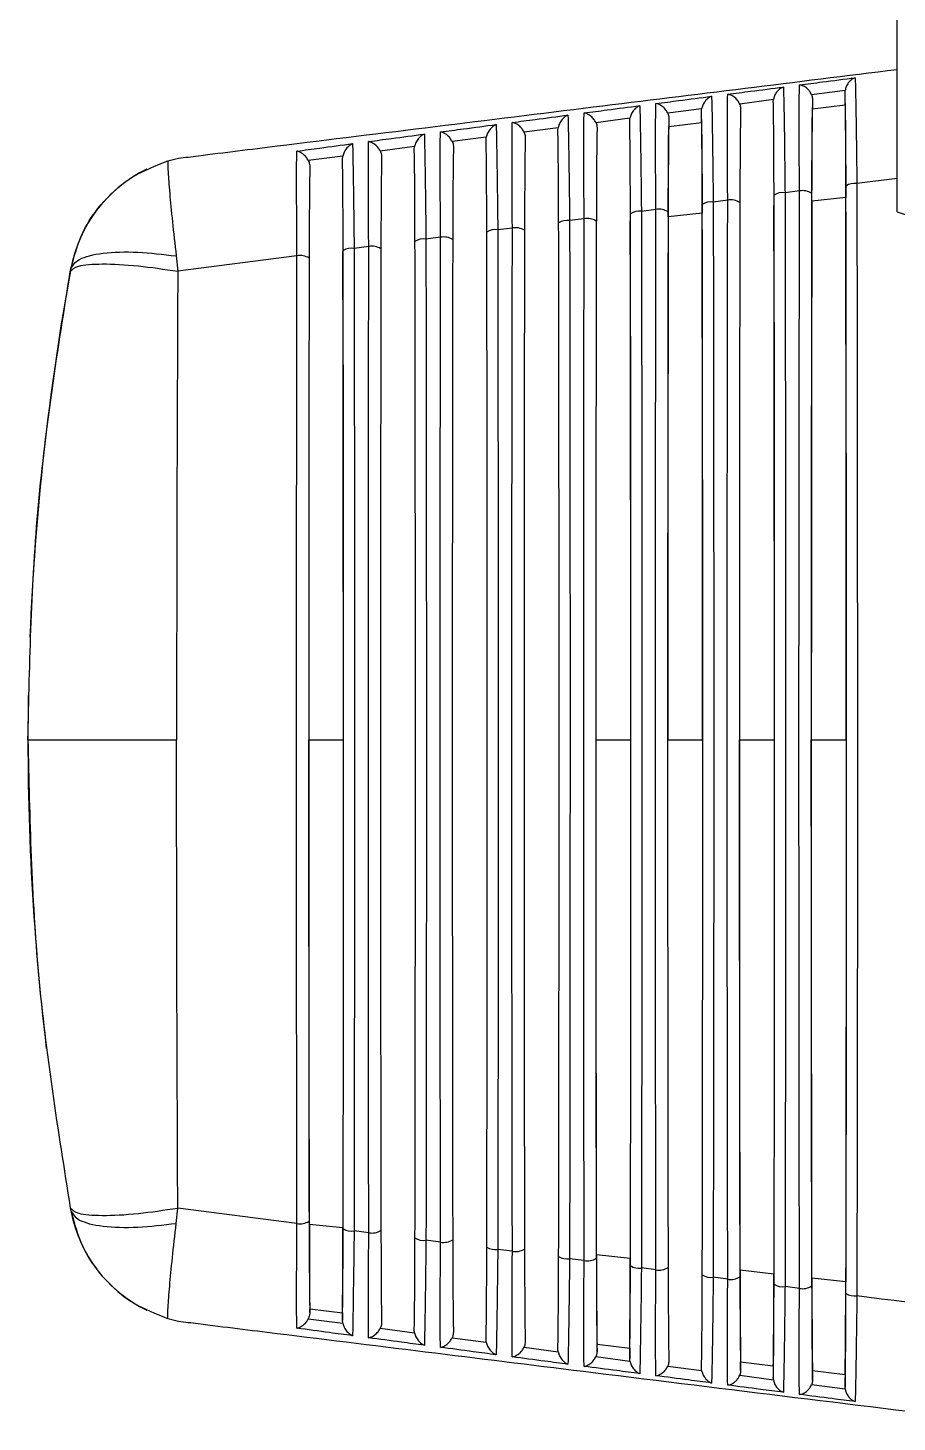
# Model space of a CAD drawing. Extents: x 12.3 to 108.7, y 1.1 to 80.4.
# Drawn here: x 97.484 to 98.234, y 32.187 to 33.391 of the extents above; entities that cross this region are included whole.
import ezdxf

# ---------------------------------------------------------------- set-up
doc = ezdxf.new("R2010")
doc.units = 0
doc.header["$MEASUREMENT"] = 0
doc.layers.add('OBJECT', color=7, linetype='CONTINUOUS')

msp = doc.modelspace()

# ---------------------------------------------------------------- linework, layer by layer
at = {"layer": 'OBJECT'}
for p, q in [((98.2342, 33.2321), (98.2342, 34.3208)), ((98.1274, 33.3291), (98.0983, 33.3253)), ((98.1273, 33.3276), (98.1274, 33.3291)), ((98.1894, 33.3371), (98.1603, 33.3334)), ((98.1611, 33.3294), (98.1611, 33.3212)), ((98.1893, 33.3357), (98.1894, 33.3371)), ((98.1893, 33.3247), (98.1893, 33.3357)), ((98.0654, 33.3211), (98.0362, 33.3173)), ((98.0653, 33.3194), (98.0654, 33.3211)), ((98.0653, 33.3095), (98.0653, 33.3194)), ((98.1611, 33.3212), (98.1893, 33.3247)), ((97.9415, 33.3049), (97.9121, 33.3011)), ((97.9413, 33.3029), (97.9415, 33.3049)), ((98.0035, 33.313), (97.9741, 33.3092)), ((98.0033, 33.3111), (98.0035, 33.313)), ((98.0371, 33.313), (98.0371, 33.306)), ((98.0371, 33.306), (98.0653, 33.3095)), ((97.8795, 33.2968), (97.85, 33.2929)), ((97.8793, 33.2946), (97.8795, 33.2968)), ((97.7556, 33.2804), (97.7258, 33.2765)), ((97.7553, 33.2778), (97.7556, 33.2804)), ((97.8176, 33.2886), (97.7879, 33.2847)), ((97.8173, 33.2862), (97.8176, 33.2886)), ((97.5863, 33.2691), (97.5863, 33.2691)), ((97.6045, 33.2762), (97.6136, 33.2785)), ((98.2342, 33.2611), (98.1994, 33.2567)), ((98.1499, 33.2503), (98.1374, 33.2487)), ((98.1898, 33.2446), (98.1605, 33.2414)), ((98.0259, 33.2343), (98.0134, 33.2326)), ((98.0879, 33.2423), (98.0754, 33.2406)), ((98.2342, 33.2321), (98.2342, 33.2321)), ((97.964, 33.2262), (97.9514, 33.2246)), ((98.0658, 33.231), (98.0366, 33.2278)), ((97.84, 33.2102), (97.8274, 33.2086)), ((97.902, 33.2182), (97.8894, 33.2166)), ((97.778, 33.2022), (97.7653, 33.2006)), ((97.5203, 33.1805), (97.5208, 33.1829)), ((97.6117, 33.1941), (97.6131, 33.1809)), ((97.716, 33.1942), (97.6131, 33.1809)), ((97.7263, 32.7762), (97.7561, 32.7762)), ((97.9742, 32.7762), (98.0042, 32.7762)), ((98.0362, 32.7762), (98.0662, 32.7762)), ((98.0981, 32.7762), (98.1283, 32.7762)), ((98.1601, 32.7762), (98.1903, 32.7762)), ((97.5203, 32.3719), (97.5208, 32.3695)), ((97.6117, 32.3583), (97.6131, 32.3715)), ((97.716, 32.3582), (97.6131, 32.3715)), ((97.7557, 32.3545), (97.7267, 32.3575)), ((97.778, 32.3502), (97.7653, 32.3518)), ((97.84, 32.3422), (97.8274, 32.3438)), ((97.902, 32.3342), (97.8894, 32.3358)), ((97.964, 32.3262), (97.9514, 32.3278)), ((98.0038, 32.3281), (97.9746, 32.3313)), ((98.0259, 32.3182), (98.0134, 32.3198)), ((98.1278, 32.3146), (98.0986, 32.3178)), ((98.0879, 32.3102), (98.0754, 32.3118)), ((98.1499, 32.3021), (98.1374, 32.3038)), ((98.1898, 32.3078), (98.1605, 32.311)), ((97.5863, 32.2833), (97.5863, 32.2833)), ((97.7271, 32.2812), (97.7271, 32.2845)), ((97.7271, 32.2845), (97.7553, 32.281)), ((97.7553, 32.281), (97.7553, 32.2746)), ((97.6045, 32.2762), (97.6136, 32.2739)), ((97.7258, 32.2759), (97.7556, 32.272)), ((97.7879, 32.2677), (97.8176, 32.2638)), ((97.85, 32.2595), (97.8795, 32.2556)), ((97.9121, 32.2513), (97.9415, 32.2475)), ((97.9751, 32.2477), (97.9751, 32.254)), ((97.9751, 32.254), (98.0033, 32.2505)), ((98.0033, 32.2505), (98.0033, 32.2413)), ((97.9741, 32.2432), (98.0035, 32.2394)), ((98.0362, 32.2351), (98.0654, 32.2313)), ((98.0991, 32.2312), (98.0991, 32.2388)), ((98.0991, 32.2388), (98.1273, 32.2353)), ((98.1273, 32.2353), (98.1273, 32.2248)), ((98.0983, 32.2271), (98.1274, 32.2233)), ((98.1611, 32.223), (98.1611, 32.2312)), ((98.1611, 32.2312), (98.1893, 32.2277)), ((98.1893, 32.2277), (98.1893, 32.2167)), ((98.1603, 32.2191), (98.1894, 32.2153))]:
    msp.add_line(p, q, dxfattribs=at)
for centre, radius, start, end in [((97.6388, 33.1612), 0.12, 115.9218, 169.5863), ((98.1973, 33.244), 0.0128, 80.5652, 125.0348), ((98.1353, 33.2358), 0.013, 80.6523, 124.5701), ((98.1525, 33.2359), 0.0146, 57.0153, 100.1324), ((98.0113, 33.2195), 0.0133, 80.8349, 123.6288), ((98.0285, 33.2195), 0.015, 57.9251, 99.9121), ((98.0733, 33.2277), 0.0131, 80.7438, 124.0995), ((98.0905, 33.2277), 0.0148, 57.4689, 100.0231), ((98.2787, 33.3559), 0.1315, 250.2231, 275.9543), ((97.9493, 33.2113), 0.0135, 80.9315, 123.1483), ((97.9665, 33.2113), 0.0152, 58.3855, 99.7987), ((97.8252, 33.195), 0.0138, 81.1286, 122.1812), ((97.8426, 33.1949), 0.0156, 59.3159, 99.5667), ((97.8872, 33.2032), 0.0136, 81.0281, 122.6676), ((97.9045, 33.2031), 0.0154, 58.849, 99.6838), ((97.7632, 33.1868), 0.014, 81.2279, 121.6949), ((97.7806, 33.1867), 0.0158, 59.7893, 99.445), ((99.7337, 32.7762), 2.25, 169.5863, 177.7412), ((97.7186, 33.1784), 0.016, 60.264, 99.3229), ((99.7337, 32.7762), 2.25, 179.0318, 186.8113), ((97.6388, 32.3912), 0.12, 190.4137, 244.0782), ((97.7186, 32.374), 0.016, 260.678, 299.7352), ((97.7632, 32.3656), 0.014, 238.3049, 278.7723), ((97.7806, 32.3658), 0.0158, 260.5552, 300.2109), ((97.8252, 32.3574), 0.0138, 237.8181, 278.872), ((97.8426, 32.3575), 0.0156, 260.433, 300.6844), ((97.8872, 32.3493), 0.0136, 237.3327, 278.9711), ((97.9045, 32.3493), 0.0154, 260.3162, 301.151), ((97.9493, 32.3411), 0.0135, 236.8515, 279.0687), ((97.9665, 32.3411), 0.0152, 260.2011, 301.6147), ((98.0113, 32.3329), 0.0133, 236.372, 279.1648), ((98.0285, 32.3329), 0.015, 260.0874, 302.0755), ((98.0733, 32.3247), 0.0131, 235.9005, 279.2562), ((98.0905, 32.3247), 0.0148, 259.9766, 302.5314), ((98.1353, 32.3166), 0.013, 235.4297, 279.3479), ((98.1525, 32.3165), 0.0146, 259.867, 302.9853), ((98.1973, 32.3084), 0.0128, 234.966, 279.4344)]:
    msp.add_arc(centre, radius, start, end, dxfattribs=at)
for centre, major_axis, start_param, end_param in [((98.1091, 32.7762), (0, 2.2143), 4.498356, 4.926421), ((98.1793, 32.7762), (0, 2.217), 1.356281, 1.785312), ((98.1711, 32.7762), (0, 2.2176), 4.494993, 4.929785), ((98.0553, 32.7762), (0, 2.2105), 1.363019, 1.778574), ((98.0471, 32.7762), (0, 2.2111), 4.501727, 4.923051), ((98.1173, 32.7762), (0, 2.2137), 1.359646, 1.781947), ((97.9231, 32.7762), (0, 2.2046), 4.508493, 4.916285), ((97.9933, 32.7762), (0, 2.2072), 1.366399, 1.775193), ((97.9851, 32.7762), (0, 2.2078), 4.505106, 4.919672), ((97.8693, 32.7762), (0, 2.2007), 1.373185, 1.768407), ((97.8611, 32.7762), (0, 2.2013), 4.511889, 4.912889), ((97.9313, 32.7762), (0, 2.204), 1.369788, 1.771804), ((97.7371, 32.7762), (0, 2.1948), 4.518704, 4.906074), ((97.8073, 32.7762), (0, 2.1975), 1.376591, 1.765002), ((97.7991, 32.7762), (0, 2.1981), 4.515292, 4.909486), ((97.7453, 32.7762), (0, 2.1942), 1.380004, 1.761588)]:
    msp.add_ellipse(centre, major_axis=major_axis, ratio=0.008727, start_param=start_param, end_param=end_param, dxfattribs=at)
for points, knots in [([(97.6136, 33.2785), (97.6193, 33.2792), (97.6477, 33.2828), (97.7671, 33.2975), (97.9683, 33.3224), (98.1467, 33.3444), (98.2342, 33.3552)], [0, 0, 0, 0, 0.027489, 0.137446, 0.577275, 1, 1, 1, 1]), ([(98.0879, 33.3338), (98.0945, 33.3347), (98.1105, 33.3367), (98.1266, 33.3388), (98.136, 33.34)], [0, 0, 0, 0, 0.412526, 1, 1, 1, 1]), ([(98.136, 33.34), (98.136, 33.34), (98.1351, 33.3397), (98.133, 33.3386), (98.1303, 33.3361), (98.1282, 33.3326), (98.1277, 33.3302), (98.1274, 33.3291)], [0, 0, 0, 0, 0.007809, 0.231082, 0.559206, 0.802811, 1, 1, 1, 1]), ([(98.136, 33.34), (98.136, 33.3394), (98.1361, 33.3371), (98.1363, 33.3285), (98.1367, 33.3084), (98.1371, 33.2786), (98.1373, 33.2572), (98.1374, 33.2487)], [0, 0, 0, 0, 0.059495, 0.208459, 0.505892, 0.803608, 1, 1, 1, 1]), ([(98.1499, 33.2503), (98.1499, 33.2567), (98.1497, 33.2763), (98.1496, 33.3055), (98.1497, 33.3284), (98.1498, 33.3384), (98.1499, 33.3412), (98.1499, 33.3418)], [0, 0, 0, 0, 0.148503, 0.448596, 0.748256, 0.940445, 1, 1, 1, 1]), ([(98.1499, 33.3418), (98.1565, 33.3427), (98.1725, 33.3448), (98.1886, 33.3468), (98.198, 33.3481)], [0, 0, 0, 0, 0.412556, 1, 1, 1, 1]), ([(98.1603, 33.3334), (98.1598, 33.3343), (98.1589, 33.3363), (98.1565, 33.339), (98.1534, 33.341), (98.1511, 33.3417), (98.1499, 33.3418), (98.1499, 33.3418)], [0, 0, 0, 0, 0.199303, 0.39708, 0.700904, 0.992028, 1, 1, 1, 1]), ([(98.198, 33.3481), (98.198, 33.348), (98.197, 33.3477), (98.1949, 33.3466), (98.1922, 33.344), (98.1901, 33.3406), (98.1896, 33.3382), (98.1894, 33.3371)], [0, 0, 0, 0, 0.007737, 0.250692, 0.570349, 0.807207, 1, 1, 1, 1]), ([(98.198, 33.3481), (98.198, 33.3474), (98.1981, 33.3452), (98.1983, 33.337), (98.1986, 33.3172), (98.1991, 33.2874), (98.1993, 33.2656), (98.1994, 33.2567)], [0, 0, 0, 0, 0.059775, 0.207161, 0.501412, 0.795934, 1, 1, 1, 1]), ([(98.0259, 33.3257), (98.0325, 33.3266), (98.0485, 33.3287), (98.0646, 33.3308), (98.074, 33.332)], [0, 0, 0, 0, 0.412495, 1, 1, 1, 1]), ([(98.074, 33.332), (98.074, 33.332), (98.0732, 33.3317), (98.0712, 33.3306), (98.0685, 33.3281), (98.0663, 33.3246), (98.0657, 33.3222), (98.0654, 33.3211)], [0, 0, 0, 0, 0.0078841, 0.210619, 0.5474575, 0.7981644, 1, 1, 1, 1]), ([(98.074, 33.332), (98.074, 33.3313), (98.0741, 33.3289), (98.0743, 33.32), (98.0747, 33.2995), (98.0751, 33.2697), (98.0753, 33.2487), (98.0754, 33.2406)], [0, 0, 0, 0, 0.059218, 0.209832, 0.510595, 0.811653, 1, 1, 1, 1]), ([(98.0879, 33.2423), (98.0879, 33.2487), (98.0877, 33.2683), (98.0876, 33.2976), (98.0877, 33.3203), (98.0878, 33.3303), (98.0879, 33.3331), (98.0879, 33.3338)], [0, 0, 0, 0, 0.150136, 0.4535308, 0.7564878, 0.9407209, 1, 1, 1, 1]), ([(98.0983, 33.3253), (98.0978, 33.3263), (98.0967, 33.3285), (98.0939, 33.3313), (98.0909, 33.3331), (98.0888, 33.3337), (98.0879, 33.3338), (98.0879, 33.3338)], [0, 0, 0, 0, 0.2034763, 0.4500589, 0.7730959, 0.9919469, 1, 1, 1, 1]), ([(98.1279, 33.2465), (98.1279, 33.2584), (98.1278, 33.2821), (98.1276, 33.3115), (98.1274, 33.3221), (98.1273, 33.3276)], [0, 0, 0, 0, 0.328087, 0.656253, 1, 1, 1, 1]), ([(98.1603, 33.3334), (98.1607, 33.3323), (98.161, 33.3309), (98.1611, 33.3296), (98.1611, 33.3294)], [0, 0, 0, 0, 0.843632, 1, 1, 1, 1]), ([(98.1611, 33.3294), (98.161, 33.3243), (98.1608, 33.3142), (98.1605, 33.2853), (98.1605, 33.2608), (98.1604, 33.2481)], [0, 0, 0, 0, 0.324373, 0.64869, 1, 1, 1, 1]), ([(98.19, 33.2545), (98.1899, 33.2663), (98.1899, 33.29), (98.1896, 33.3197), (98.1894, 33.3303), (98.1893, 33.3357)], [0, 0, 0, 0, 0.3242068, 0.6484903, 1, 1, 1, 1]), ([(97.9019, 33.3094), (97.9085, 33.3103), (97.9245, 33.3124), (97.9406, 33.3145), (97.95, 33.3158)], [0, 0, 0, 0, 0.412434, 1, 1, 1, 1]), ([(97.95, 33.3158), (97.95, 33.3157), (97.9493, 33.3155), (97.9475, 33.3145), (97.9448, 33.3121), (97.9425, 33.3086), (97.9418, 33.3061), (97.9415, 33.3049)], [0, 0, 0, 0, 0.008031, 0.167024, 0.522006, 0.788056, 1, 1, 1, 1]), ([(97.95, 33.3158), (97.95, 33.315), (97.9501, 33.3123), (97.9503, 33.3028), (97.9507, 33.2815), (97.9511, 33.252), (97.9513, 33.2318), (97.9514, 33.2246)], [0, 0, 0, 0, 0.058671, 0.212823, 0.520728, 0.828954, 1, 1, 1, 1]), ([(97.964, 33.2262), (97.9639, 33.2327), (97.9638, 33.2523), (97.9636, 33.2818), (97.9637, 33.3041), (97.9638, 33.314), (97.9639, 33.3168), (97.9639, 33.3176)], [0, 0, 0, 0, 0.1536345, 0.4641056, 0.7741284, 0.9412657, 1, 1, 1, 1]), ([(97.9639, 33.3176), (97.9705, 33.3185), (97.9865, 33.3206), (98.0026, 33.3227), (98.012, 33.3239)], [0, 0, 0, 0, 0.4124618, 1, 1, 1, 1]), ([(97.9741, 33.3092), (97.9736, 33.3102), (97.9724, 33.3124), (97.9696, 33.3152), (97.9666, 33.3169), (97.9646, 33.3175), (97.9639, 33.3176), (97.9639, 33.3176)], [0, 0, 0, 0, 0.211701, 0.471298, 0.809149, 0.991764, 1, 1, 1, 1]), ([(98.012, 33.3239), (98.012, 33.3239), (98.0113, 33.3236), (98.0093, 33.3226), (98.0067, 33.3201), (98.0044, 33.3166), (98.0038, 33.3141), (98.0035, 33.313)], [0, 0, 0, 0, 0.007962, 0.189281, 0.535071, 0.793256, 1, 1, 1, 1]), ([(98.012, 33.3239), (98.012, 33.3232), (98.0121, 33.3206), (98.0123, 33.3114), (98.0127, 33.2905), (98.0131, 33.2609), (98.0133, 33.2403), (98.0134, 33.2326)], [0, 0, 0, 0, 0.058943, 0.2112845, 0.5155345, 0.8200924, 1, 1, 1, 1]), ([(98.0259, 33.2343), (98.0259, 33.2407), (98.0257, 33.2603), (98.0256, 33.2897), (98.0257, 33.3122), (98.0258, 33.3221), (98.0259, 33.325), (98.0259, 33.3257)], [0, 0, 0, 0, 0.1518444, 0.4586955, 0.7651034, 0.9409948, 1, 1, 1, 1]), ([(98.0362, 33.3173), (98.0357, 33.3183), (98.0346, 33.3205), (98.0317, 33.3233), (98.0288, 33.325), (98.0267, 33.3256), (98.0259, 33.3257), (98.0259, 33.3257)], [0, 0, 0, 0, 0.207491, 0.46044, 0.790796, 0.991839, 1, 1, 1, 1]), ([(98.0362, 33.3173), (98.0362, 33.3173), (98.0367, 33.3161), (98.037, 33.3147), (98.0371, 33.3132), (98.0371, 33.313)], [0, 0, 0, 0, 0.022484, 0.82809, 1, 1, 1, 1]), ([(98.0659, 33.2386), (98.0659, 33.2504), (98.0658, 33.2741), (98.0656, 33.3033), (98.0654, 33.314), (98.0653, 33.3194)], [0, 0, 0, 0, 0.3321674, 0.6644137, 1, 1, 1, 1]), ([(98.0983, 33.3253), (98.0986, 33.3242), (98.099, 33.3228), (98.0991, 33.3214), (98.0991, 33.3212)], [0, 0, 0, 0, 0.835979, 1, 1, 1, 1]), ([(98.0991, 33.3212), (98.099, 33.316), (98.0988, 33.3055), (98.0985, 33.2765), (98.0985, 33.2525), (98.0984, 33.2402)], [0, 0, 0, 0, 0.328437, 0.656814, 1, 1, 1, 1]), ([(98.1605, 33.2414), (98.1606, 33.2543), (98.1607, 33.2802), (98.1609, 33.3066), (98.161, 33.3175), (98.1611, 33.3212)], [0, 0, 0, 0, 0.396562, 0.793191, 1, 1, 1, 1]), ([(98.1893, 33.3247), (98.1894, 33.3172), (98.1896, 33.3021), (98.1898, 33.272), (98.1898, 33.2519), (98.1898, 33.2446)], [0, 0, 0, 0, 0.390004, 0.779955, 1, 1, 1, 1]), ([(97.8399, 33.3012), (97.8465, 33.3021), (97.8625, 33.3042), (97.8786, 33.3063), (97.888, 33.3076)], [0, 0, 0, 0, 0.412392, 1, 1, 1, 1]), ([(97.888, 33.3076), (97.888, 33.3076), (97.8874, 33.3073), (97.8856, 33.3064), (97.883, 33.3041), (97.8806, 33.3005), (97.8799, 33.2979), (97.8795, 33.2968)], [0, 0, 0, 0, 0.008117, 0.143857, 0.508242, 0.782556, 1, 1, 1, 1]), ([(97.888, 33.3076), (97.888, 33.3068), (97.8881, 33.304), (97.8883, 33.2942), (97.8887, 33.2724), (97.8891, 33.243), (97.8893, 33.2233), (97.8894, 33.2166)], [0, 0, 0, 0, 0.058402, 0.214452, 0.526193, 0.838268, 1, 1, 1, 1]), ([(97.902, 33.2182), (97.9019, 33.2247), (97.9018, 33.2443), (97.9017, 33.2739), (97.9017, 33.2959), (97.9018, 33.3058), (97.9019, 33.3086), (97.9019, 33.3094)], [0, 0, 0, 0, 0.155511, 0.469778, 0.783591, 0.941534, 1, 1, 1, 1]), ([(97.9121, 33.3011), (97.9115, 33.3021), (97.9103, 33.3043), (97.9074, 33.3071), (97.9045, 33.3088), (97.9026, 33.3093), (97.9019, 33.3094), (97.9019, 33.3094)], [0, 0, 0, 0, 0.216114, 0.482657, 0.828141, 0.99166, 1, 1, 1, 1]), ([(97.9741, 33.3092), (97.9742, 33.3091), (97.9747, 33.308), (97.975, 33.3065), (97.9751, 33.305), (97.9751, 33.3047)], [0, 0, 0, 0, 0.04393, 0.819917, 1, 1, 1, 1]), ([(97.9751, 33.3047), (97.975, 33.2991), (97.9748, 33.2879), (97.9746, 33.2588), (97.9745, 33.2356), (97.9745, 33.2242)], [0, 0, 0, 0, 0.337221, 0.67438, 1, 1, 1, 1]), ([(98.0039, 33.2306), (98.0039, 33.2424), (98.0038, 33.2662), (98.0036, 33.295), (98.0034, 33.3058), (98.0033, 33.3111)], [0, 0, 0, 0, 0.336461, 0.673003, 1, 1, 1, 1]), ([(98.0371, 33.313), (98.037, 33.3075), (98.0368, 33.2967), (98.0366, 33.2677), (98.0365, 33.244), (98.0365, 33.2322)], [0, 0, 0, 0, 0.332714, 0.665366, 1, 1, 1, 1]), ([(98.0366, 33.2278), (98.0366, 33.2428), (98.0367, 33.2708), (98.0369, 33.2949), (98.037, 33.3041), (98.0371, 33.306)], [0, 0, 0, 0, 0.477916, 0.890823, 1, 1, 1, 1]), ([(98.0653, 33.3095), (98.0654, 33.3015), (98.0656, 33.2856), (98.0658, 33.256), (98.0658, 33.237), (98.0658, 33.231)], [0, 0, 0, 0, 0.4055422, 0.8110281, 1, 1, 1, 1]), ([(97.778, 33.2022), (97.7779, 33.2087), (97.7778, 33.2284), (97.7777, 33.258), (97.7777, 33.2796), (97.7778, 33.2894), (97.7779, 33.2921), (97.7779, 33.293)], [0, 0, 0, 0, 0.1595513, 0.4819901, 0.8039617, 0.9420606, 1, 1, 1, 1]), ([(97.7779, 33.293), (97.7845, 33.2938), (97.8005, 33.296), (97.8166, 33.2981), (97.826, 33.2994)], [0, 0, 0, 0, 0.412358, 1, 1, 1, 1]), ([(97.7879, 33.2847), (97.7873, 33.2857), (97.786, 33.288), (97.783, 33.2908), (97.7802, 33.2923), (97.7784, 33.2928), (97.7779, 33.2929), (97.7779, 33.293)], [0, 0, 0, 0, 0.22564, 0.506978, 0.868217, 0.991449, 1, 1, 1, 1]), ([(97.826, 33.2994), (97.826, 33.2993), (97.8255, 33.2991), (97.8238, 33.2982), (97.8212, 33.296), (97.8187, 33.2924), (97.8179, 33.2898), (97.8176, 33.2886)], [0, 0, 0, 0, 0.008193, 0.119696, 0.493714, 0.776729, 1, 1, 1, 1]), ([(97.826, 33.2994), (97.826, 33.2986), (97.8261, 33.2956), (97.8263, 33.2855), (97.8267, 33.2633), (97.8271, 33.2341), (97.8273, 33.2148), (97.8274, 33.2086)], [0, 0, 0, 0, 0.058136, 0.216179, 0.531949, 0.848067, 1, 1, 1, 1]), ([(97.84, 33.2102), (97.8399, 33.2167), (97.8398, 33.2363), (97.8397, 33.2659), (97.8397, 33.2878), (97.8398, 33.2976), (97.8399, 33.3004), (97.8399, 33.3012)], [0, 0, 0, 0, 0.157481, 0.475733, 0.793524, 0.941799, 1, 1, 1, 1]), ([(97.85, 33.2929), (97.8494, 33.2939), (97.8482, 33.2962), (97.8452, 33.299), (97.8423, 33.3006), (97.8405, 33.3011), (97.8399, 33.3012), (97.8399, 33.3012)], [0, 0, 0, 0, 0.220765, 0.494537, 0.847828, 0.991563, 1, 1, 1, 1]), ([(97.85, 33.2929), (97.8501, 33.2928), (97.8506, 33.2916), (97.851, 33.2899), (97.8511, 33.2884), (97.8511, 33.2881)], [0, 0, 0, 0, 0.081353, 0.802652, 1, 1, 1, 1]), ([(97.8799, 33.2146), (97.8799, 33.2265), (97.8798, 33.2503), (97.8796, 33.2785), (97.8794, 33.2894), (97.8793, 33.2946)], [0, 0, 0, 0, 0.345761, 0.691605, 1, 1, 1, 1]), ([(97.9121, 33.3011), (97.9121, 33.301), (97.9126, 33.2998), (97.913, 33.2982), (97.9131, 33.2967), (97.9131, 33.2964)], [0, 0, 0, 0, 0.0635156, 0.8114441, 1, 1, 1, 1]), ([(97.9131, 33.2964), (97.913, 33.2906), (97.9128, 33.279), (97.9126, 33.2499), (97.9125, 33.2272), (97.9125, 33.2162)], [0, 0, 0, 0, 0.341979, 0.683892, 1, 1, 1, 1]), ([(97.9419, 33.2226), (97.9419, 33.2345), (97.9418, 33.2583), (97.9416, 33.2868), (97.9414, 33.2976), (97.9413, 33.3029)], [0, 0, 0, 0, 0.340986, 0.682054, 1, 1, 1, 1]), ([(97.716, 33.1942), (97.716, 33.2007), (97.7158, 33.2204), (97.7157, 33.2501), (97.7157, 33.2714), (97.7158, 33.2811), (97.7159, 33.2838), (97.7159, 33.2847)], [0, 0, 0, 0, 0.161729, 0.488573, 0.814943, 0.942319, 1, 1, 1, 1]), ([(97.7159, 33.2847), (97.7225, 33.2855), (97.7385, 33.2877), (97.7546, 33.2898), (97.764, 33.2911)], [0, 0, 0, 0, 0.4123186, 1, 1, 1, 1]), ([(97.7258, 33.2765), (97.7252, 33.2775), (97.7239, 33.2798), (97.7207, 33.2826), (97.718, 33.2841), (97.7163, 33.2846), (97.7159, 33.2846), (97.7159, 33.2847)], [0, 0, 0, 0, 0.23692, 0.528795, 0.900001, 0.991343, 1, 1, 1, 1]), ([(97.764, 33.2911), (97.764, 33.2911), (97.7636, 33.2909), (97.762, 33.29), (97.7594, 33.2879), (97.7568, 33.2842), (97.756, 33.2816), (97.7556, 33.2804)], [0, 0, 0, 0, 0.008287, 0.094548, 0.478401, 0.770548, 1, 1, 1, 1]), ([(97.764, 33.2911), (97.764, 33.2903), (97.7641, 33.2872), (97.7643, 33.2768), (97.7647, 33.2542), (97.7651, 33.2251), (97.7653, 33.2063), (97.7653, 33.2006)], [0, 0, 0, 0, 0.057873, 0.218011, 0.538018, 0.858388, 1, 1, 1, 1]), ([(97.7879, 33.2847), (97.788, 33.2846), (97.7886, 33.2833), (97.789, 33.2816), (97.7891, 33.28), (97.7891, 33.2796)], [0, 0, 0, 0, 0.097629, 0.793538, 1, 1, 1, 1]), ([(97.7891, 33.2796), (97.789, 33.2735), (97.7888, 33.2611), (97.7886, 33.232), (97.7885, 33.2102), (97.7885, 33.2003)], [0, 0, 0, 0, 0.352325, 0.704581, 1, 1, 1, 1]), ([(97.8179, 33.2066), (97.8178, 33.2186), (97.8178, 33.2424), (97.8176, 33.2703), (97.8174, 33.2812), (97.8173, 33.2862)], [0, 0, 0, 0, 0.350806, 0.701696, 1, 1, 1, 1]), ([(97.8511, 33.2881), (97.851, 33.282), (97.8508, 33.27), (97.8506, 33.241), (97.8505, 33.2187), (97.8505, 33.2083)], [0, 0, 0, 0, 0.347005, 0.693943, 1, 1, 1, 1]), ([(97.5208, 33.1829), (97.5236, 33.1936), (97.5293, 33.2149), (97.5485, 33.2422), (97.5736, 33.2643), (97.5942, 33.2722), (97.6045, 33.2762)], [0, 0, 0, 0, 0.250001, 0.5, 0.750001, 1, 1, 1, 1]), ([(97.6045, 33.2762), (97.6045, 33.2735), (97.6045, 33.268), (97.606, 33.2493), (97.6083, 33.2246), (97.6106, 33.2042), (97.6117, 33.1941)], [0, 0, 0, 0, 0.25, 0.4999998, 0.75, 1, 1, 1, 1]), ([(97.7258, 33.2765), (97.7259, 33.2763), (97.7265, 33.275), (97.727, 33.2732), (97.7271, 33.2716), (97.7271, 33.2712)], [0, 0, 0, 0, 0.112363, 0.784071, 1, 1, 1, 1]), ([(97.7271, 33.2712), (97.727, 33.2648), (97.7268, 33.252), (97.7266, 33.2231), (97.7266, 33.2017), (97.7265, 33.1923)], [0, 0, 0, 0, 0.357964, 0.715856, 1, 1, 1, 1]), ([(97.7559, 33.1987), (97.7558, 33.2106), (97.7558, 33.2344), (97.7556, 33.262), (97.7554, 33.2729), (97.7553, 33.2778)], [0, 0, 0, 0, 0.356145, 0.712376, 1, 1, 1, 1]), ([(98.1994, 33.2567), (98.1995, 33.2501), (98.1995, 33.2176), (98.1997, 33.0798), (98.1999, 32.8554), (98.1999, 32.5651), (98.1996, 32.3855), (98.1994, 32.2957)], [0, 0, 0, 0, 0.020664, 0.103331, 0.434809, 0.717404, 1, 1, 1, 1]), ([(98.1374, 33.2487), (98.1374, 33.2421), (98.1375, 33.2095), (98.1377, 33.0717), (98.1379, 32.8499), (98.1378, 32.5652), (98.1376, 32.3909), (98.1374, 32.3038)], [0, 0, 0, 0, 0.021019, 0.105106, 0.44228, 0.72114, 1, 1, 1, 1]), ([(98.1499, 32.3021), (98.1499, 32.3087), (98.1498, 32.3413), (98.1496, 32.4791), (98.1494, 32.7014), (98.1495, 32.9872), (98.1498, 33.1626), (98.1499, 33.2503)], [0, 0, 0, 0, 0.020947, 0.104745, 0.44076, 0.72038, 1, 1, 1, 1]), ([(98.1903, 32.7762), (98.1903, 32.855), (98.1902, 33.0125), (98.19, 33.1673), (98.1898, 33.2446)], [0, 0, 0, 0, 0.500491, 1, 1, 1, 1]), ([(98.0134, 33.2326), (98.0134, 33.2261), (98.0135, 33.1935), (98.0137, 33.0554), (98.0139, 32.8389), (98.0138, 32.5653), (98.0135, 32.4016), (98.0134, 32.3198)], [0, 0, 0, 0, 0.021766, 0.108843, 0.45801, 0.729005, 1, 1, 1, 1]), ([(98.0259, 32.3182), (98.0259, 32.3247), (98.0259, 32.3573), (98.0256, 32.4954), (98.0255, 32.7124), (98.0256, 32.9871), (98.0258, 33.1519), (98.0259, 33.2343)], [0, 0, 0, 0, 0.021688, 0.108455, 0.456373, 0.728187, 1, 1, 1, 1]), ([(98.0754, 33.2406), (98.0754, 33.2341), (98.0755, 33.2015), (98.0757, 33.0635), (98.0759, 32.8444), (98.0758, 32.5652), (98.0755, 32.3963), (98.0754, 32.3118)], [0, 0, 0, 0, 0.0213859, 0.1069424, 0.450009, 0.7250045, 1, 1, 1, 1]), ([(98.0879, 32.3102), (98.0879, 32.3167), (98.0879, 32.3493), (98.0876, 32.4872), (98.0875, 32.7069), (98.0875, 32.9872), (98.0878, 33.1572), (98.0879, 33.2423)], [0, 0, 0, 0, 0.021311, 0.1065681, 0.4484322, 0.7242161, 1, 1, 1, 1]), ([(98.1283, 32.7762), (98.1282, 32.8354), (98.1282, 32.9905), (98.128, 33.1433), (98.1278, 33.2378)], [0, 0, 0, 0, 0.38188, 1, 1, 1, 1]), ([(98.1605, 33.2414), (98.1604, 33.1481), (98.1602, 32.9942), (98.1601, 32.8378), (98.1601, 32.7762)], [0, 0, 0, 0, 0.605766, 1, 1, 1, 1]), ([(97.9514, 33.2246), (97.9514, 33.2181), (97.9515, 33.1854), (97.9517, 33.0473), (97.9518, 32.8334), (97.9517, 32.5653), (97.9515, 32.407), (97.9514, 32.3278)], [0, 0, 0, 0, 0.02216, 0.110812, 0.466297, 0.733148, 1, 1, 1, 1]), ([(97.964, 32.3262), (97.9639, 32.3327), (97.9639, 32.3654), (97.9637, 32.5035), (97.9635, 32.7179), (97.9636, 32.9871), (97.9638, 33.1465), (97.964, 33.2262)], [0, 0, 0, 0, 0.022079, 0.110408, 0.464597, 0.732298, 1, 1, 1, 1]), ([(98.0042, 32.7762), (98.0042, 32.8354), (98.0042, 32.9859), (98.0039, 33.1342), (98.0038, 33.2243)], [0, 0, 0, 0, 0.393082, 1, 1, 1, 1]), ([(98.0366, 33.2278), (98.0364, 33.1344), (98.0362, 32.9849), (98.0362, 32.8332), (98.0362, 32.7762)], [0, 0, 0, 0, 0.6243637, 1, 1, 1, 1]), ([(98.0662, 32.7762), (98.0662, 32.8354), (98.0662, 32.9882), (98.066, 33.1387), (98.0658, 33.231)], [0, 0, 0, 0, 0.387367, 1, 1, 1, 1]), ([(97.8274, 33.2086), (97.8274, 33.2021), (97.8274, 33.1693), (97.8276, 33.031), (97.8278, 32.8224), (97.8277, 32.5654), (97.8275, 32.4177), (97.8274, 32.3438)], [0, 0, 0, 0, 0.0229908, 0.1149684, 0.4837931, 0.7418965, 1, 1, 1, 1]), ([(97.84, 32.3422), (97.84, 32.3487), (97.8399, 32.3814), (97.8397, 32.5197), (97.8396, 32.7289), (97.8397, 32.987), (97.8399, 33.1358), (97.84, 33.2102)], [0, 0, 0, 0, 0.022904, 0.114532, 0.481956, 0.740978, 1, 1, 1, 1]), ([(97.8894, 33.2166), (97.8894, 33.2101), (97.8894, 33.1774), (97.8896, 33.0392), (97.8898, 32.8279), (97.8897, 32.5654), (97.8895, 32.4123), (97.8894, 32.3358)], [0, 0, 0, 0, 0.022568, 0.112852, 0.474885, 0.737443, 1, 1, 1, 1]), ([(97.902, 32.3342), (97.902, 32.3407), (97.9019, 32.3734), (97.9017, 32.5116), (97.9015, 32.7234), (97.9016, 32.9871), (97.9019, 33.1412), (97.902, 33.2182)], [0, 0, 0, 0, 0.022484, 0.112433, 0.473119, 0.73656, 1, 1, 1, 1]), ([(97.5208, 33.1829), (97.5225, 33.1859), (97.5261, 33.192), (97.5472, 33.1971), (97.577, 33.1982), (97.6004, 33.1954), (97.6117, 33.1941)], [0, 0, 0, 0, 0.241561, 0.500001, 0.75844, 1, 1, 1, 1]), ([(97.7561, 32.7762), (97.7561, 32.8355), (97.756, 32.977), (97.7558, 33.1167), (97.7557, 33.198)], [0, 0, 0, 0, 0.418548, 1, 1, 1, 1]), ([(97.7653, 33.2006), (97.7653, 33.194), (97.7654, 33.1613), (97.7656, 33.0229), (97.7657, 32.817), (97.7656, 32.5654), (97.7654, 32.423), (97.7653, 32.3518)], [0, 0, 0, 0, 0.02343, 0.117165, 0.493038, 0.746519, 1, 1, 1, 1]), ([(97.778, 32.3502), (97.778, 32.3567), (97.7779, 32.3895), (97.7777, 32.5278), (97.7776, 32.7343), (97.7777, 32.987), (97.7779, 33.1305), (97.778, 33.2022)], [0, 0, 0, 0, 0.023339, 0.116711, 0.491126, 0.745563, 1, 1, 1, 1]), ([(97.5203, 33.1805), (97.5219, 33.1823), (97.5252, 33.186), (97.5466, 33.1877), (97.5773, 33.1862), (97.6014, 33.1826), (97.6131, 33.1809)], [0, 0, 0, 0, 0.2411698, 0.5, 0.7588318, 1, 1, 1, 1]), ([(97.716, 32.3582), (97.716, 32.3648), (97.7159, 32.3975), (97.7157, 32.536), (97.7156, 32.7398), (97.7157, 32.9869), (97.7159, 33.1251), (97.716, 33.1942)], [0, 0, 0, 0, 0.023792, 0.118973, 0.500647, 0.750324, 1, 1, 1, 1]), ([(97.4837, 32.7762), (97.4852, 32.844), (97.4883, 32.9796), (97.5096, 33.1135), (97.5203, 33.1805)], [0, 0, 0, 0, 0.5, 1, 1, 1, 1]), ([(97.6131, 33.1809), (97.6128, 33.1144), (97.6122, 32.9803), (97.6121, 32.8446), (97.6121, 32.7762)], [0, 0, 0, 0, 0.496376, 1, 1, 1, 1]), ([(97.4837, 32.7762), (97.4852, 32.7084), (97.4883, 32.5728), (97.5096, 32.4389), (97.5203, 32.3719)], [0, 0, 0, 0, 0.5, 1, 1, 1, 1]), ([(97.4837, 32.7762), (97.4855, 32.7762), (97.4891, 32.7762), (97.5186, 32.7762), (97.5616, 32.7762), (97.5957, 32.7762), (97.6121, 32.7762)], [0, 0, 0, 0, 0.240772, 0.499999, 0.759226, 1, 1, 1, 1]), ([(97.6131, 32.3715), (97.6128, 32.438), (97.6122, 32.5721), (97.6121, 32.7078), (97.6121, 32.7762)], [0, 0, 0, 0, 0.496376, 1, 1, 1, 1]), ([(97.7267, 32.3575), (97.7266, 32.4352), (97.7264, 32.5739), (97.7263, 32.7145), (97.7263, 32.7762)], [0, 0, 0, 0, 0.560761, 1, 1, 1, 1]), ([(97.9746, 32.3313), (97.9745, 32.4248), (97.9742, 32.5722), (97.9742, 32.7216), (97.9742, 32.7762)], [0, 0, 0, 0, 0.634567, 1, 1, 1, 1]), ([(98.0986, 32.3178), (98.0984, 32.4111), (98.0982, 32.5629), (98.0982, 32.7169), (98.0981, 32.7762)], [0, 0, 0, 0, 0.61478, 1, 1, 1, 1]), ([(98.1605, 32.311), (98.1604, 32.4043), (98.1602, 32.5583), (98.1601, 32.7146), (98.1601, 32.7762)], [0, 0, 0, 0, 0.6057656, 1, 1, 1, 1]), ([(98.1903, 32.7762), (98.1903, 32.6974), (98.1902, 32.5399), (98.19, 32.3851), (98.1898, 32.3078)], [0, 0, 0, 0, 0.500491, 1, 1, 1, 1]), ([(97.5203, 32.3719), (97.5219, 32.3701), (97.5252, 32.3664), (97.5466, 32.3647), (97.5773, 32.3662), (97.6014, 32.3698), (97.6131, 32.3715)], [0, 0, 0, 0, 0.2411698, 0.5, 0.7588318, 1, 1, 1, 1]), ([(97.5208, 32.3695), (97.5225, 32.3665), (97.5261, 32.3604), (97.5472, 32.3553), (97.577, 32.3542), (97.6004, 32.357), (97.6117, 32.3583)], [0, 0, 0, 0, 0.241561, 0.500001, 0.75844, 1, 1, 1, 1]), ([(97.5208, 32.3695), (97.5236, 32.3588), (97.5293, 32.3375), (97.5485, 32.3102), (97.5736, 32.2882), (97.5942, 32.2802), (97.6045, 32.2762)], [0, 0, 0, 0, 0.250001, 0.5, 0.750001, 1, 1, 1, 1]), ([(97.6045, 32.2762), (97.6045, 32.2789), (97.6045, 32.2844), (97.606, 32.3031), (97.6083, 32.3278), (97.6106, 32.3482), (97.6117, 32.3583)], [0, 0, 0, 0, 0.25, 0.4999998, 0.75, 1, 1, 1, 1]), ([(97.7159, 32.2678), (97.7159, 32.2686), (97.7158, 32.2718), (97.7157, 32.2825), (97.7157, 32.3055), (97.7158, 32.3345), (97.716, 32.3529), (97.716, 32.3582)], [0, 0, 0, 0, 0.0576776, 0.2194138, 0.5433769, 0.8677647, 1, 1, 1, 1]), ([(97.7265, 32.3601), (97.7266, 32.3481), (97.7266, 32.3242), (97.7268, 32.2969), (97.727, 32.286), (97.7271, 32.2812)], [0, 0, 0, 0, 0.361189, 0.722456, 1, 1, 1, 1]), ([(97.7267, 32.3575), (97.7267, 32.3463), (97.7268, 32.3222), (97.7269, 32.2982), (97.727, 32.2871), (97.7271, 32.2845)], [0, 0, 0, 0, 0.393565, 0.855353, 1, 1, 1, 1]), ([(97.7553, 32.281), (97.7554, 32.29), (97.7556, 32.3081), (97.7557, 32.336), (97.7557, 32.3518), (97.7557, 32.3545)], [0, 0, 0, 0, 0.4538257, 0.907587, 1, 1, 1, 1]), ([(97.7553, 32.2746), (97.7554, 32.2808), (97.7556, 32.2932), (97.7558, 32.3222), (97.7558, 32.3439), (97.7559, 32.3538)], [0, 0, 0, 0, 0.352894, 0.705727, 1, 1, 1, 1]), ([(97.7653, 32.3518), (97.7653, 32.3453), (97.765, 32.3257), (97.7646, 32.2961), (97.7643, 32.2746), (97.7641, 32.2649), (97.764, 32.2621), (97.764, 32.2613)], [0, 0, 0, 0, 0.1601304, 0.4830007, 0.8053633, 0.9421235, 1, 1, 1, 1]), ([(97.7885, 32.3521), (97.7886, 32.3402), (97.7886, 32.3163), (97.7888, 32.2886), (97.789, 32.2777), (97.7891, 32.2728)], [0, 0, 0, 0, 0.355595, 0.711266, 1, 1, 1, 1]), ([(97.7779, 32.2595), (97.7779, 32.2603), (97.7778, 32.2634), (97.7777, 32.2737), (97.7777, 32.2963), (97.7778, 32.3255), (97.778, 32.3444), (97.778, 32.3502)], [0, 0, 0, 0, 0.0579361, 0.2174949, 0.5370296, 0.8569768, 1, 1, 1, 1]), ([(97.8173, 32.2662), (97.8174, 32.2722), (97.8176, 32.2842), (97.8178, 32.3132), (97.8179, 32.3354), (97.8179, 32.3458)], [0, 0, 0, 0, 0.347531, 0.695003, 1, 1, 1, 1]), ([(97.8274, 32.3438), (97.8273, 32.3373), (97.8271, 32.3177), (97.8267, 32.2882), (97.8263, 32.2664), (97.8261, 32.2567), (97.826, 32.2538), (97.826, 32.2531)], [0, 0, 0, 0, 0.158035, 0.476676, 0.794816, 0.941861, 1, 1, 1, 1]), ([(97.8399, 32.2512), (97.8399, 32.252), (97.8398, 32.255), (97.8397, 32.265), (97.8397, 32.2872), (97.8398, 32.3165), (97.8399, 32.3359), (97.84, 32.3422)], [0, 0, 0, 0, 0.058198, 0.215687, 0.531014, 0.846742, 1, 1, 1, 1]), ([(97.8505, 32.3441), (97.8505, 32.3322), (97.8506, 32.3083), (97.8508, 32.2803), (97.851, 32.2694), (97.8511, 32.2644)], [0, 0, 0, 0, 0.350316, 0.700707, 1, 1, 1, 1]), ([(97.8793, 32.2579), (97.8794, 32.2637), (97.8796, 32.2753), (97.8798, 32.3043), (97.8799, 32.3269), (97.8799, 32.3378)], [0, 0, 0, 0, 0.342466, 0.684876, 1, 1, 1, 1]), ([(97.8894, 32.3358), (97.8893, 32.3293), (97.8891, 32.3097), (97.8887, 32.2803), (97.8883, 32.2583), (97.8881, 32.2484), (97.888, 32.2456), (97.888, 32.2448)], [0, 0, 0, 0, 0.156042, 0.470658, 0.784781, 0.941595, 1, 1, 1, 1]), ([(97.9019, 32.243), (97.9019, 32.2438), (97.9018, 32.2466), (97.9017, 32.2563), (97.9017, 32.2781), (97.9018, 32.3076), (97.9019, 32.3274), (97.902, 32.3342)], [0, 0, 0, 0, 0.0584631, 0.2139825, 0.525307, 0.8370207, 1, 1, 1, 1]), ([(97.9125, 32.3362), (97.9125, 32.3242), (97.9126, 32.3004), (97.9128, 32.2721), (97.913, 32.2612), (97.9131, 32.256)], [0, 0, 0, 0, 0.345325, 0.690725, 1, 1, 1, 1]), ([(97.9413, 32.2495), (97.9414, 32.2552), (97.9416, 32.2664), (97.9418, 32.2954), (97.9419, 32.3185), (97.9419, 32.3298)], [0, 0, 0, 0, 0.3376749, 0.6752967, 1, 1, 1, 1]), ([(97.9514, 32.3278), (97.9513, 32.3213), (97.9511, 32.3017), (97.9507, 32.2723), (97.9503, 32.2501), (97.9501, 32.2403), (97.95, 32.2374), (97.95, 32.2367)], [0, 0, 0, 0, 0.154143, 0.464926, 0.775223, 0.941326, 1, 1, 1, 1]), ([(97.9745, 32.3282), (97.9745, 32.3163), (97.9746, 32.2925), (97.9748, 32.2638), (97.975, 32.2529), (97.9751, 32.2477)], [0, 0, 0, 0, 0.340601, 0.681276, 1, 1, 1, 1]), ([(97.9746, 32.3313), (97.9746, 32.3166), (97.9747, 32.2889), (97.9749, 32.2651), (97.975, 32.2558), (97.9751, 32.254)], [0, 0, 0, 0, 0.477552, 0.899063, 1, 1, 1, 1]), ([(98.0033, 32.2505), (98.0034, 32.2587), (98.0036, 32.2751), (98.0037, 32.3044), (98.0038, 32.3228), (98.0038, 32.3281)], [0, 0, 0, 0, 0.414011, 0.827964, 1, 1, 1, 1]), ([(97.9639, 32.2348), (97.9639, 32.2356), (97.9638, 32.2383), (97.9637, 32.2477), (97.9636, 32.269), (97.9637, 32.2987), (97.9639, 32.3189), (97.964, 32.3262)], [0, 0, 0, 0, 0.058731, 0.212374, 0.519887, 0.827778, 1, 1, 1, 1]), ([(98.0033, 32.2413), (98.0034, 32.2467), (98.0036, 32.2576), (98.0038, 32.2865), (98.0039, 32.3101), (98.0039, 32.3218)], [0, 0, 0, 0, 0.333137, 0.666224, 1, 1, 1, 1]), ([(98.0134, 32.3198), (98.0133, 32.3133), (98.0131, 32.2938), (98.0127, 32.2644), (98.0123, 32.242), (98.0121, 32.2321), (98.012, 32.2292), (98.012, 32.2285)], [0, 0, 0, 0, 0.152333, 0.459461, 0.766109, 0.941054, 1, 1, 1, 1]), ([(98.0259, 32.2267), (98.0259, 32.2274), (98.0258, 32.23), (98.0257, 32.2391), (98.0256, 32.26), (98.0257, 32.2898), (98.0259, 32.3104), (98.0259, 32.3182)], [0, 0, 0, 0, 0.059002, 0.210856, 0.514734, 0.81898, 1, 1, 1, 1]), ([(98.0365, 32.3202), (98.0365, 32.3083), (98.0366, 32.2845), (98.0368, 32.2556), (98.037, 32.2448), (98.0371, 32.2394)], [0, 0, 0, 0, 0.336123, 0.672318, 1, 1, 1, 1]), ([(98.0986, 32.3178), (98.0986, 32.3026), (98.0987, 32.2743), (98.0989, 32.25), (98.099, 32.2408), (98.0991, 32.2388)], [0, 0, 0, 0, 0.478248, 0.883044, 1, 1, 1, 1]), ([(98.0653, 32.233), (98.0654, 32.2383), (98.0656, 32.2488), (98.0658, 32.2777), (98.0659, 32.3016), (98.0659, 32.3139)], [0, 0, 0, 0, 0.328834, 0.657619, 1, 1, 1, 1]), ([(98.0754, 32.3118), (98.0753, 32.3053), (98.0751, 32.2858), (98.0747, 32.2565), (98.0743, 32.2339), (98.0741, 32.2239), (98.074, 32.2211), (98.074, 32.2204)], [0, 0, 0, 0, 0.150605, 0.454244, 0.75741, 0.940779, 1, 1, 1, 1]), ([(98.0879, 32.2186), (98.0879, 32.2193), (98.0878, 32.2217), (98.0877, 32.2306), (98.0876, 32.2511), (98.0877, 32.2809), (98.0879, 32.302), (98.0879, 32.3102)], [0, 0, 0, 0, 0.059276, 0.209421, 0.509831, 0.810598, 1, 1, 1, 1]), ([(98.0984, 32.3122), (98.0985, 32.3004), (98.0985, 32.2766), (98.0988, 32.2473), (98.099, 32.2366), (98.0991, 32.2312)], [0, 0, 0, 0, 0.3318718, 0.6638149, 1, 1, 1, 1]), ([(98.1273, 32.2353), (98.1274, 32.2431), (98.1276, 32.2586), (98.1278, 32.2884), (98.1278, 32.308), (98.1278, 32.3146)], [0, 0, 0, 0, 0.397555, 0.795054, 1, 1, 1, 1]), ([(98.1273, 32.2248), (98.1274, 32.2299), (98.1276, 32.24), (98.1278, 32.2689), (98.1279, 32.2932), (98.1279, 32.3059)], [0, 0, 0, 0, 0.324747, 0.649448, 1, 1, 1, 1]), ([(98.1374, 32.3038), (98.1373, 32.2973), (98.1371, 32.2778), (98.1367, 32.2486), (98.1363, 32.2257), (98.1361, 32.2158), (98.136, 32.213), (98.136, 32.2124)], [0, 0, 0, 0, 0.148954, 0.449261, 0.7491, 0.940502, 1, 1, 1, 1]), ([(98.1604, 32.3043), (98.1605, 32.2924), (98.1605, 32.2687), (98.1608, 32.2391), (98.161, 32.2285), (98.1611, 32.223)], [0, 0, 0, 0, 0.327832, 0.655734, 1, 1, 1, 1]), ([(98.1605, 32.311), (98.1606, 32.2981), (98.1607, 32.2722), (98.1609, 32.2458), (98.161, 32.2349), (98.1611, 32.2312)], [0, 0, 0, 0, 0.396562, 0.793191, 1, 1, 1, 1]), ([(98.1893, 32.2277), (98.1894, 32.2352), (98.1896, 32.2504), (98.1898, 32.2804), (98.1898, 32.3005), (98.1898, 32.3078)], [0, 0, 0, 0, 0.390004, 0.779955, 1, 1, 1, 1]), ([(98.1499, 32.2106), (98.1499, 32.2112), (98.1498, 32.2135), (98.1497, 32.2221), (98.1496, 32.2422), (98.1497, 32.2721), (98.1498, 32.2936), (98.1499, 32.3021)], [0, 0, 0, 0, 0.0595528, 0.2080657, 0.5051627, 0.802607, 1, 1, 1, 1]), ([(98.1893, 32.2167), (98.1894, 32.2216), (98.1896, 32.2313), (98.1899, 32.2601), (98.1899, 32.2848), (98.19, 32.2979)], [0, 0, 0, 0, 0.320863, 0.641681, 1, 1, 1, 1]), ([(98.1994, 32.2957), (98.1994, 32.2893), (98.1991, 32.2698), (98.1987, 32.2406), (98.1983, 32.2176), (98.1981, 32.2077), (98.198, 32.205), (98.198, 32.2044)], [0, 0, 0, 0, 0.147376, 0.444496, 0.741154, 0.940222, 1, 1, 1, 1]), ([(98.6087, 32.2429), (98.5294, 32.2532), (98.3929, 32.2708), (98.2565, 32.2884), (98.1994, 32.2957)], [0, 0, 0, 0, 0.581449, 1, 1, 1, 1]), ([(97.7271, 32.2812), (97.727, 32.2799), (97.7268, 32.278), (97.726, 32.2764), (97.7258, 32.2759)], [0, 0, 0, 0, 0.7307528, 1, 1, 1, 1]), ([(97.6136, 32.2739), (97.6193, 32.2732), (97.6477, 32.2696), (97.7671, 32.2549), (97.9969, 32.2264), (98.204, 32.2009), (98.32, 32.1866)], [0, 0, 0, 0, 0.024147, 0.120738, 0.507103, 1, 1, 1, 1]), ([(97.7159, 32.2678), (97.7159, 32.2678), (97.7163, 32.2678), (97.718, 32.2683), (97.7207, 32.2698), (97.7239, 32.2726), (97.7252, 32.2749), (97.7258, 32.2759)], [0, 0, 0, 0, 0.008657, 0.099999, 0.471205, 0.76308, 1, 1, 1, 1]), ([(97.764, 32.2613), (97.7574, 32.2622), (97.7413, 32.2643), (97.7253, 32.2665), (97.7159, 32.2678)], [0, 0, 0, 0, 0.412317, 1, 1, 1, 1]), ([(97.7556, 32.272), (97.7556, 32.2723), (97.7554, 32.2732), (97.7553, 32.2741), (97.7553, 32.2746)], [0, 0, 0, 0, 0.349939, 1, 1, 1, 1]), ([(97.7556, 32.272), (97.756, 32.2708), (97.7568, 32.2682), (97.7594, 32.2645), (97.762, 32.2624), (97.7636, 32.2615), (97.764, 32.2613), (97.764, 32.2613)], [0, 0, 0, 0, 0.229452, 0.521599, 0.905452, 0.991714, 1, 1, 1, 1]), ([(97.7779, 32.2595), (97.7779, 32.2595), (97.7784, 32.2596), (97.7801, 32.26), (97.7829, 32.2615), (97.786, 32.2644), (97.7873, 32.2667), (97.7879, 32.2677)], [0, 0, 0, 0, 0.008552, 0.122923, 0.485782, 0.769307, 1, 1, 1, 1]), ([(97.7891, 32.2728), (97.789, 32.2714), (97.7888, 32.2697), (97.7881, 32.2681), (97.7879, 32.2677)], [0, 0, 0, 0, 0.750498, 1, 1, 1, 1]), ([(97.826, 32.2531), (97.8194, 32.2539), (97.8033, 32.2561), (97.7873, 32.2582), (97.7779, 32.2595)], [0, 0, 0, 0, 0.412358, 1, 1, 1, 1]), ([(97.8176, 32.2638), (97.8175, 32.264), (97.8174, 32.2648), (97.8173, 32.2657), (97.8173, 32.2662)], [0, 0, 0, 0, 0.324157, 1, 1, 1, 1]), ([(97.8176, 32.2638), (97.8179, 32.2626), (97.8187, 32.26), (97.8212, 32.2564), (97.8238, 32.2542), (97.8255, 32.2533), (97.826, 32.2531), (97.826, 32.2531)], [0, 0, 0, 0, 0.223273, 0.506288, 0.880304, 0.991807, 1, 1, 1, 1]), ([(97.8399, 32.2512), (97.8399, 32.2512), (97.8405, 32.2513), (97.8423, 32.2518), (97.8451, 32.2534), (97.8481, 32.2562), (97.8494, 32.2585), (97.85, 32.2595)], [0, 0, 0, 0, 0.008437, 0.145049, 0.499697, 0.775231, 1, 1, 1, 1]), ([(97.8511, 32.2644), (97.851, 32.2631), (97.8508, 32.2614), (97.8502, 32.2598), (97.85, 32.2595)], [0, 0, 0, 0, 0.771755, 1, 1, 1, 1]), ([(97.8795, 32.2556), (97.8795, 32.2558), (97.8794, 32.2566), (97.8793, 32.2573), (97.8793, 32.2579)], [0, 0, 0, 0, 0.2936726, 1, 1, 1, 1]), ([(97.8795, 32.2556), (97.8799, 32.2545), (97.8806, 32.2519), (97.883, 32.2483), (97.8856, 32.246), (97.8874, 32.2451), (97.888, 32.2448), (97.888, 32.2448)], [0, 0, 0, 0, 0.217444, 0.491758, 0.856143, 0.991884, 1, 1, 1, 1]), ([(97.9131, 32.256), (97.913, 32.2547), (97.9128, 32.2531), (97.9122, 32.2516), (97.9121, 32.2513)], [0, 0, 0, 0, 0.794595, 1, 1, 1, 1]), ([(97.888, 32.2448), (97.8814, 32.2457), (97.8653, 32.2478), (97.8493, 32.25), (97.8399, 32.2512)], [0, 0, 0, 0, 0.412393, 1, 1, 1, 1]), ([(97.9019, 32.243), (97.9019, 32.243), (97.9025, 32.2431), (97.9044, 32.2436), (97.9073, 32.2452), (97.9103, 32.2481), (97.9115, 32.2503), (97.9121, 32.2513)], [0, 0, 0, 0, 0.008341, 0.166405, 0.512974, 0.780845, 1, 1, 1, 1]), ([(97.9415, 32.2475), (97.9415, 32.2476), (97.9414, 32.2483), (97.9413, 32.249), (97.9413, 32.2495)], [0, 0, 0, 0, 0.257449, 1, 1, 1, 1]), ([(97.9415, 32.2475), (97.9418, 32.2464), (97.9425, 32.2438), (97.9448, 32.2403), (97.9475, 32.2379), (97.9493, 32.2369), (97.95, 32.2367), (97.95, 32.2367)], [0, 0, 0, 0, 0.211944, 0.477994, 0.832976, 0.991969, 1, 1, 1, 1]), ([(97.9751, 32.2477), (97.975, 32.2464), (97.9748, 32.2449), (97.9742, 32.2435), (97.9741, 32.2432)], [0, 0, 0, 0, 0.8191112, 1, 1, 1, 1]), ([(97.95, 32.2367), (97.9434, 32.2375), (97.9273, 32.2396), (97.9113, 32.2418), (97.9019, 32.243)], [0, 0, 0, 0, 0.41243, 1, 1, 1, 1]), ([(97.9639, 32.2348), (97.9639, 32.2348), (97.9646, 32.2349), (97.9666, 32.2355), (97.9695, 32.2371), (97.9724, 32.24), (97.9736, 32.2422), (97.9741, 32.2432)], [0, 0, 0, 0, 0.008236, 0.187014, 0.525651, 0.786185, 1, 1, 1, 1]), ([(98.012, 32.2285), (98.0054, 32.2294), (97.9893, 32.2315), (97.9733, 32.2336), (97.9639, 32.2348)], [0, 0, 0, 0, 0.412464, 1, 1, 1, 1]), ([(98.0035, 32.2394), (98.0035, 32.2395), (98.0034, 32.2401), (98.0033, 32.2408), (98.0033, 32.2413)], [0, 0, 0, 0, 0.214173, 1, 1, 1, 1]), ([(98.0035, 32.2394), (98.0038, 32.2383), (98.0044, 32.2358), (98.0067, 32.2323), (98.0093, 32.2299), (98.0113, 32.2288), (98.012, 32.2285), (98.012, 32.2285)], [0, 0, 0, 0, 0.206745, 0.464927, 0.810719, 0.992038, 1, 1, 1, 1]), ([(98.0259, 32.2267), (98.0259, 32.2267), (98.0267, 32.2268), (98.0287, 32.2274), (98.0317, 32.2291), (98.0345, 32.2319), (98.0357, 32.2341), (98.0362, 32.2351)], [0, 0, 0, 0, 0.008161, 0.206906, 0.537759, 0.791266, 1, 1, 1, 1]), ([(98.0371, 32.2394), (98.037, 32.2382), (98.0368, 32.2367), (98.0363, 32.2353), (98.0362, 32.2351)], [0, 0, 0, 0, 0.845445, 1, 1, 1, 1]), ([(98.0654, 32.2313), (98.0654, 32.2314), (98.0654, 32.232), (98.0653, 32.2326), (98.0653, 32.233)], [0, 0, 0, 0, 0.162026, 1, 1, 1, 1]), ([(98.074, 32.2204), (98.0674, 32.2213), (98.0513, 32.2234), (98.0353, 32.2255), (98.0259, 32.2267)], [0, 0, 0, 0, 0.412493, 1, 1, 1, 1]), ([(98.0654, 32.2313), (98.0657, 32.2302), (98.0663, 32.2278), (98.0685, 32.2243), (98.0712, 32.2218), (98.0732, 32.2207), (98.074, 32.2204), (98.074, 32.2204)], [0, 0, 0, 0, 0.201836, 0.452543, 0.789381, 0.992116, 1, 1, 1, 1]), ([(98.0879, 32.2186), (98.0879, 32.2186), (98.089, 32.2188), (98.0913, 32.2194), (98.0943, 32.2214), (98.0968, 32.2241), (98.0978, 32.2261), (98.0983, 32.2271)], [0, 0, 0, 0, 0.0080518, 0.2827271, 0.5938008, 0.7961199, 1, 1, 1, 1]), ([(98.0991, 32.2312), (98.099, 32.23), (98.0988, 32.2285), (98.0983, 32.2272), (98.0983, 32.2271)], [0, 0, 0, 0, 0.8737046, 1, 1, 1, 1]), ([(98.1274, 32.2233), (98.1274, 32.2233), (98.1273, 32.2239), (98.1273, 32.2244), (98.1273, 32.2248)], [0, 0, 0, 0, 0.098582, 1, 1, 1, 1]), ([(98.1274, 32.2233), (98.1277, 32.2222), (98.1282, 32.2198), (98.1303, 32.2163), (98.133, 32.2138), (98.1351, 32.2127), (98.136, 32.2124), (98.136, 32.2124)], [0, 0, 0, 0, 0.197189, 0.440794, 0.768918, 0.992191, 1, 1, 1, 1]), ([(98.1611, 32.223), (98.161, 32.2218), (98.1608, 32.2204), (98.1604, 32.2192), (98.1603, 32.2191)], [0, 0, 0, 0, 0.904064, 1, 1, 1, 1]), ([(98.136, 32.2124), (98.1294, 32.2132), (98.1133, 32.2153), (98.0973, 32.2174), (98.0879, 32.2186)], [0, 0, 0, 0, 0.412529, 1, 1, 1, 1]), ([(98.1499, 32.2106), (98.1499, 32.2106), (98.1511, 32.2107), (98.1534, 32.2114), (98.1565, 32.2134), (98.1589, 32.2161), (98.1598, 32.2181), (98.1603, 32.2191)], [0, 0, 0, 0, 0.007972, 0.2990967, 0.6029205, 0.8006969, 1, 1, 1, 1]), ([(98.198, 32.2044), (98.1914, 32.2052), (98.1753, 32.2073), (98.1593, 32.2093), (98.1499, 32.2106)], [0, 0, 0, 0, 0.412554, 1, 1, 1, 1]), ([(98.1894, 32.2153), (98.1894, 32.2153), (98.1893, 32.2158), (98.1893, 32.2162), (98.1893, 32.2167)], [0, 0, 0, 0, 0.020283, 1, 1, 1, 1]), ([(98.1894, 32.2153), (98.1896, 32.2142), (98.1901, 32.2119), (98.1922, 32.2084), (98.1949, 32.2058), (98.197, 32.2047), (98.198, 32.2044), (98.198, 32.2044)], [0, 0, 0, 0, 0.192793, 0.429651, 0.749307, 0.992262, 1, 1, 1, 1])]:
    msp.add_open_spline(points, degree=3, knots=knots, dxfattribs=at)

doc.saveas('drawing.dxf')
